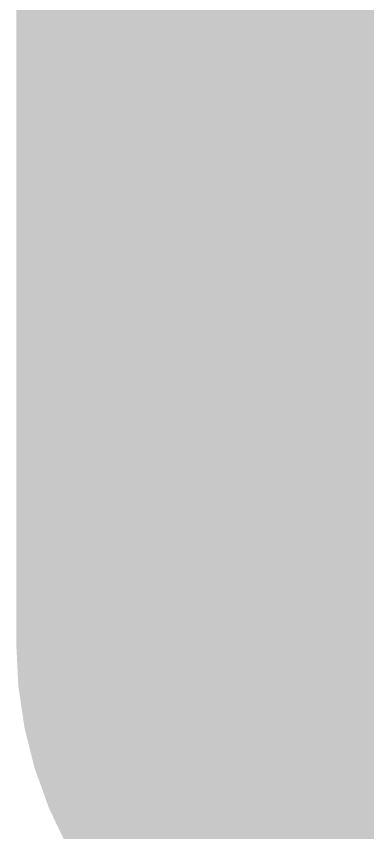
# Model space of a CAD drawing. Header units: millimetres. Extents: x 18.6 to 91.5, y 20.1 to 88.8.
# Drawn here: x 45.656 to 46.153, y 38.177 to 39.331 of the extents above; entities that cross this region are included whole.
import ezdxf

# ---------------------------------------------------------------- set-up
doc = ezdxf.new("R2010")
doc.units = ezdxf.units.MM
for name, color, linetype in [('TopLayer', 1, 'Continuous'), ('TopPaste', 8, 'Continuous'), ('TopSolder', 216, 'Continuous')]:
    doc.layers.add(name, color=color, linetype=linetype)

# ---------------------------------------------------------------- blocks, each defined once
blk = doc.blocks.new('MX_1_25_WS_2P_15')
at = {"layer": 'TopLayer', "const_width": 0.5}
blk.add_lwpolyline([(-3.068, 0.717, 1), (-2.568, 0.717, 1)], format="xyb", close=True, dxfattribs=at)
at = {"layer": 'TopLayer'}
blk.add_solid([(-4.318, 0.717), (-4.318, -0.783), (-2.318, 0.717), (-2.318, -0.783)], dxfattribs=at)
at = {"layer": 'TopPaste', "const_width": 0.5}
blk.add_lwpolyline([(-3.068, 0.717, 1), (-2.568, 0.717, 1)], format="xyb", close=True, dxfattribs=at)
at = {"layer": 'TopPaste'}
blk.add_solid([(-4.318, 0.717), (-4.318, -0.783), (-2.318, 0.717), (-2.318, -0.783)], dxfattribs=at)
at = {"layer": 'TopSolder', "const_width": 0.6016}
blk.add_lwpolyline([(-3.1188, 0.717, 1), (-2.5172, 0.717, 1)], format="xyb", close=True, dxfattribs=at)
at = {"layer": 'TopSolder'}
blk.add_solid([(-4.4196, 0.717), (-4.4196, -0.783), (-2.2164, 0.717), (-2.2164, -0.783)], dxfattribs=at)

msp = doc.modelspace()

# ---------------------------------------------------------------- block references
at = {"rotation": 180}
msp.add_blockref('MX_1_25_WS_2P_15', (43.4396, 39.1602), dxfattribs=at)

doc.saveas('drawing.dxf')
